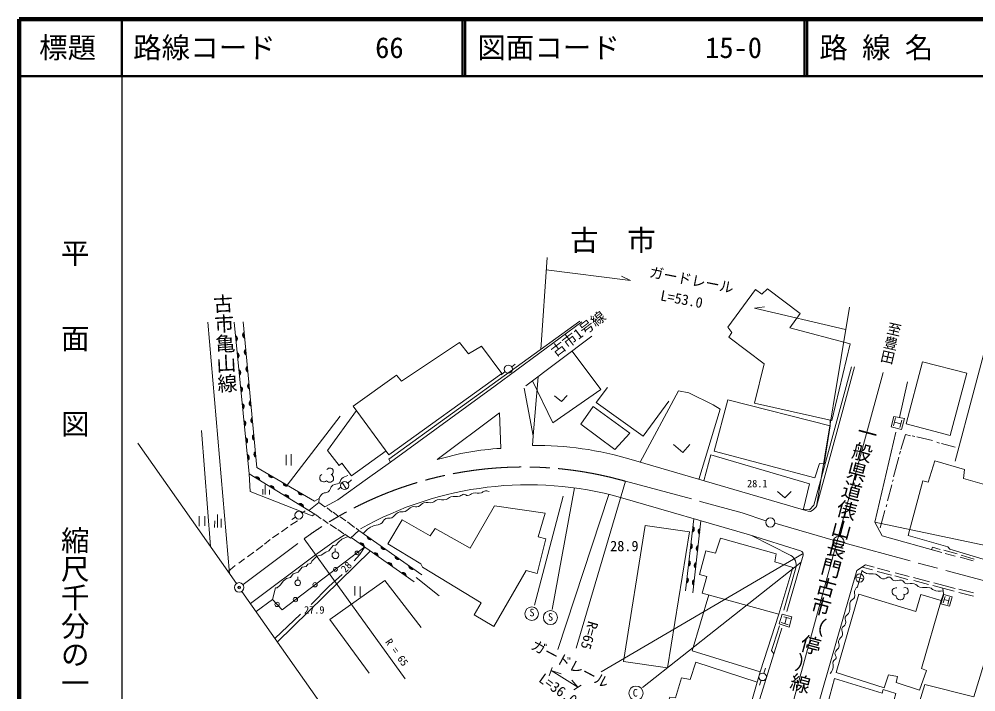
# Model space of a CAD drawing. Units: millimetres, scale not verified. Extents: x 40000 to 680000, y 20000 to 380000.
# Drawn here: x 40000 to 207838, y 261913 to 380000 of the extents above; entities that cross this region are included whole.
import ezdxf
from ezdxf.enums import TextEntityAlignment as Align

# ---------------------------------------------------------------- set-up
doc = ezdxf.new("R2010")
doc.units = ezdxf.units.MM
doc.header["$LTSCALE"] = 1000
doc.header["$PDMODE"] = 32
doc.header["$PDSIZE"] = 500
doc.linetypes.add('CHAIN', pattern=[18.5, 12, -1.5, 3.5, -1.5])
for name, color, linetype, lineweight in [('M-BMK', 2, 'CHAIN', 13), ('M-TTL', 2, 'Continuous', 140), ('M-TTL-BAND', 7, 'Continuous', 13), ('M-TTL-LINE', 7, 'Continuous', 50), ('M-TTL-TXT', 7, 'Continuous', 13), ('M-WORK', 1, 'Continuous', 13)]:
    doc.layers.add(name, color=color, linetype=linetype, lineweight=lineweight)
doc.styles.add('@ＭＳ ゴシック', font='')
doc.styles.add('ＭＳ ゴシック', font='')
doc.styles.get('@ＭＳ ゴシック').set_extended_font_data('@MS Gothic')
doc.styles.get('ＭＳ ゴシック').set_extended_font_data('MS Gothic')

msp = doc.modelspace()

# ---------------------------------------------------------------- linework, layer by layer
at = {"layer": 'M-BMK'}
for p, q in [((172577, 291522), (182827, 288538)), ((79273, 280743), (89989, 288785))]:
    msp.add_line(p, q, dxfattribs=at)
for points in [[(146346, 298888), (159688, 295296), (166830, 293320), (171018, 291911)], [(184702, 288051), (225782, 276959), (240816, 272816), (261566, 267310)]]:
    msp.add_lwpolyline(points, dxfattribs=at)
msp.add_arc((128482, 236298), 65090, 74.07041, 126.25584, dxfattribs=at)
at = {"layer": 'M-TTL'}
for p, q in [((40000, 380000), (40000, 20000)), ((680000, 380000), (40000, 380000))]:
    msp.add_line(p, q, dxfattribs=at)
at = {"layer": 'M-TTL-BAND', "lineweight": 25}
msp.add_line((58000, 370000), (58000, 20000), dxfattribs=at)
at = {"layer": 'M-TTL-LINE'}
for p, q in [((58000, 380000), (58000, 370000)), ((117750, 380000), (117750, 370000)), ((118250, 380000), (118250, 370000)), ((177750, 380000), (177750, 370000)), ((178250, 380000), (178250, 370000)), ((40000, 370000), (680000, 370000))]:
    msp.add_line(p, q, dxfattribs=at)
at = {"layer": 'M-WORK'}
for p, q in [((132621, 338154), (131504, 322036)), ((185642, 329447), (179895, 294430)), ((210880, 327474), (204202, 302430)), ((76894, 282669), (73127, 326824)), ((80369, 300211), (77717, 326808)), ((80369, 300211), (77717, 326808)), ((79284, 326840), (81719, 301285)), ((128894, 315607), (140488, 324344)), ((126431, 318938), (127046, 319434)), ((125236, 318136), (124539, 317572)), ((131067, 317230), (130150, 306860)), ((191582, 317945), (175573, 259313)), ((195868, 316350), (194414, 310081)), ((96311, 310322), (86992, 298193)), ((193750, 309989), (193362, 308614)), ((194692, 308987), (193541, 309250)), ((194857, 309587), (194512, 308331)), ((72021, 307781), (73555, 287416)), ((60800, 305557), (78115, 280931)), ((197158, 306718), (196688, 306859)), ((200203, 306022), (197469, 306676)), ((201452, 305596), (200991, 305719)), ((204223, 304887), (201810, 305506)), ((194609, 304147), (194440, 303639)), ((86853, 303522), (86853, 301688)), ((87748, 303650), (87748, 301667)), ((147354, 302700), (177220, 293963)), ((194325, 303117), (193396, 299681)), ((81719, 301285), (91798, 295375)), ((91882, 293134), (80369, 300211)), ((90850, 293769), (80369, 300211)), ((97666, 298558), (98328, 299129)), ((146346, 298888), (137708, 269562)), ((193336, 299155), (193219, 298849)), ((82761, 297515), (82761, 296555)), ((83166, 298272), (83166, 296555)), ((83934, 297376), (83913, 296555)), ((96448, 297838), (95926, 297415)), ((96671, 298693), (97442, 297499)), ((137420, 297712), (133500, 276349)), ((193092, 298278), (192330, 295464)), ((130389, 277158), (135464, 296284)), ((143468, 296566), (134516, 269345)), ((94944, 293483), (94055, 294208)), ((191894, 293741), (191075, 290734)), ((192191, 294827), (192078, 294418)), ((71601, 292733), (71608, 291005)), ((72567, 292761), (72574, 291033)), ((74825, 293051), (74825, 290755)), ((75449, 292311), (75417, 290745)), ((88471, 292582), (87857, 292177)), ((89623, 293331), (90184, 293679)), ((92990, 292307), (92014, 293047)), ((93263, 292183), (94239, 291453)), ((95896, 292808), (95072, 293462)), ((97332, 291948), (96337, 292666)), ((158356, 292313), (156891, 279641)), ((156891, 279641), (158356, 292313)), ((74306, 291951), (74285, 290766)), ((86049, 289988), (87158, 290813)), ((87620, 291189), (88814, 291935)), ((95680, 290516), (94579, 291277)), ((96960, 289664), (95887, 290396)), ((98838, 290782), (97595, 291770)), ((99619, 290255), (99123, 290662)), ((159618, 291948), (158200, 279307)), ((159618, 291948), (158200, 279307)), ((209533, 287618), (190098, 291683)), ((84429, 288943), (85551, 289725)), ((107708, 264227), (89989, 288785)), ((98119, 288913), (97108, 289608)), ((98119, 288913), (99619, 290255)), ((109324, 281209), (98252, 289031)), ((109324, 281209), (98252, 289031)), ((110629, 282459), (99619, 290255)), ((99619, 290255), (110629, 282459)), ((168472, 289377), (175389, 285852)), ((81581, 286737), (82733, 287630)), ((83043, 287835), (84052, 288645)), ((94509, 282675), (100641, 287343)), ((95461, 287098), (95462, 286489)), ((80057, 285613), (81157, 286450)), ((85315, 270692), (101630, 286644)), ((177538, 286174), (142132, 265457)), ((177544, 285888), (174660, 276036)), ((202241, 286777), (204558, 286121)), ((202480, 286205), (204226, 285740)), ((205062, 285549), (207348, 284893)), ((205267, 285899), (207563, 285233)), ((76651, 283014), (77913, 284094)), ((78540, 284510), (79556, 285258)), ((149381, 262672), (177187, 284666)), ((176270, 283686), (174135, 276248)), ((187873, 283829), (189693, 283326)), ((88902, 282126), (88902, 281545)), ((109678, 282008), (113692, 278793)), ((186791, 282118), (188148, 281677)), ((187916, 283279), (187059, 280337)), ((190528, 283050), (193025, 282422)), ((190584, 283628), (192736, 283050)), ((193632, 282295), (195931, 281660)), ((193702, 282803), (196157, 282161)), ((196926, 281977), (199733, 281208)), ((98909, 280440), (98893, 278840)), ((99821, 280392), (99837, 278617)), ((196954, 281455), (199500, 280785)), ((200266, 280574), (204012, 279572)), ((200481, 281053), (204191, 280073)), ((79080, 279559), (96785, 254379)), ((202455, 278672), (202075, 277561)), ((204830, 279928), (207419, 279307)), ((204866, 279357), (207398, 278722)), ((202269, 278129), (203087, 277895)), ((203238, 278471), (202921, 277265)), ((89382, 275534), (84885, 271304)), ((173707, 274092), (174939, 273660)), ((174144, 275085), (175254, 274765)), ((174632, 274944), (174298, 273885)), ((173782, 273076), (169933, 260679)), ((133514, 266206), (132985, 264724)), ((133313, 265642), (138029, 262732)), ((133313, 265642), (135070, 265095)), ((170624, 265178), (170932, 266047)), ((138029, 262732), (136953, 263952)), ((170147, 263949), (169879, 263077)), ((179652, 251764), (183061, 264285)), ((138572, 263074), (137313, 262280))]:
    msp.add_line(p, q, dxfattribs=at)
for points in [[(132471, 335988), (147263, 334136), (145675, 334856)], [(184993, 325493), (168982, 329284), (170768, 329498)], [(79284, 326840), (81719, 301285), (91798, 295375), (92645, 295861), (92559, 295164), (90850, 293769)], [(92559, 295164), (93656, 294422), (95901, 295644), (101139, 299342), (105130, 302208), (123500, 315604), (138720, 326870)], [(138345, 326995), (104884, 302740), (105130, 302208)], [(130074, 316485), (133615, 309132), (142025, 315001), (137030, 321708)], [(186039, 318992), (181445, 302149), (179440, 294694), (178636, 293848), (177220, 293963)], [(177220, 293963), (178393, 293636), (178848, 293594), (179271, 293890), (179895, 294430), (184331, 310690), (186552, 318989)], [(128608, 315221), (130150, 306860), (130054, 305170)], [(133944, 313858), (135129, 312895), (136166, 313932)], [(143217, 315355), (141217, 312710), (149478, 306811), (153975, 312948)], [(148948, 302234), (155679, 314777), (157456, 314428), (161726, 312317), (162980, 311555), (159257, 299218)], [(180392, 301997), (179583, 299458), (161907, 304162), (164335, 313184), (182261, 308606), (182283, 309622)], [(99177, 311316), (94118, 304307), (96126, 301663), (96638, 302036), (98303, 299844), (104361, 304198)], [(113363, 302686), (124269, 310889), (124525, 304653)], [(182261, 308606), (181234, 301968), (180392, 301997)], [(193775, 307511), (190098, 291683), (191415, 289287), (201867, 286353)], [(196396, 306883), (195489, 307099), (194701, 304429)], [(154792, 305314), (156411, 303949), (157649, 305330)], [(160090, 298974), (161355, 303544), (178638, 298450), (177621, 294069)], [(91882, 293134), (91379, 292799), (80513, 297068), (80369, 300211)], [(173037, 297062), (174349, 295972), (175450, 297093)], [(145505, 296032), (168129, 289484), (177091, 286672)], [(80580, 277426), (92019, 285994), (95283, 288285), (97216, 289534)], [(97733, 289179), (96589, 288704), (96073, 288254), (95537, 287671), (95116, 287629), (94301, 286695), (93775, 286454), (93012, 285909), (92235, 285752), (91354, 284843), (91152, 284462), (90650, 284349), (90380, 283927), (89643, 283792), (88923, 282920), (88084, 282660), (87620, 281982), (86886, 281807), (86374, 281399), (85796, 280651), (85284, 280158), (84957, 280181), (84435, 278142)], [(100641, 287343), (99731, 285953), (98750, 284929)], [(200034, 286868), (200210, 287338), (201585, 286926)], [(179684, 257995), (186963, 283242), (188487, 284226), (190003, 283799)], [(81557, 276037), (84435, 278142), (86123, 276334), (94509, 282675)], [(96668, 282506), (94301, 280380), (91247, 277277)], [(101391, 265194), (94483, 274601), (104144, 281437), (110512, 273198)], [(160967, 278948), (158041, 269130), (170020, 265420)], [(201762, 277958), (202142, 279140), (202042, 280099)], [(173264, 275557), (170020, 265420), (166891, 254694), (153407, 258902), (154152, 260981), (155168, 260838), (156216, 264377), (157692, 264092), (158707, 267107), (169496, 263624)], [(173387, 273501), (172319, 270243), (172012, 269174), (172387, 268583)], [(194420, 248744), (198864, 263204), (207482, 261030), (209244, 266775), (221036, 263585), (217206, 248876)], [(183061, 264285), (191425, 261698), (191583, 262348), (193805, 261602), (193520, 260603), (196361, 259666), (193674, 248854)]]:
    msp.add_lwpolyline(points, dxfattribs=at)
for points in [[(169178, 332528), (164338, 325958), (165052, 325005), (164512, 324148), (170699, 319506), (169029, 312561), (182544, 309564), (185769, 322988), (175185, 325816), (177003, 328326), (171272, 332683), (170272, 331747)], [(98621, 312079), (106217, 317516), (107081, 316444), (117231, 323245), (118814, 321262), (121101, 322605), (124667, 317824), (104864, 303508)], [(195614, 308986), (198449, 319817), (206279, 317828), (203306, 306940)], [(140677, 312027), (138550, 308932), (144509, 304433), (147128, 307338)], [(193419, 310272), (192966, 308460), (194793, 307994), (195329, 309906)], [(195954, 289387), (198540, 298958), (199492, 298747), (200613, 302466), (205819, 300952), (205660, 299365), (210972, 297821), (212040, 301376), (222015, 298641), (220079, 291295), (222375, 290501), (219660, 282041), (203249, 286961), (202896, 287370)], [(107180, 292101), (104685, 287879), (110474, 284383), (110772, 283828), (121047, 277536), (119847, 275409), (123285, 273394), (128934, 283234), (130877, 282683), (132412, 288775), (131069, 289135), (132292, 293309), (123417, 294580), (119124, 287144), (112983, 290598), (112120, 289279)], [(149816, 291108), (146035, 267269), (153727, 266132), (157622, 289980)], [(172807, 286133), (163017, 288911), (162149, 286245), (160488, 286689), (159360, 282493), (160651, 282186), (159817, 279265), (173264, 275557), (175752, 283769), (172557, 284743)], [(201762, 277958), (198167, 278982), (197310, 276030), (187301, 279053), (183354, 265314), (191726, 262632), (192504, 264933), (194091, 264600), (193885, 263553), (197979, 262219), (199154, 265648), (198313, 266044)], [(202244, 278990), (203693, 278609), (203217, 276958), (201715, 277371)], [(173882, 275547), (173325, 273861), (175060, 273282), (175533, 275060)]]:
    msp.add_lwpolyline(points, close=True, dxfattribs=at)
for centre, radius in [((125824, 318551), 720), ((97101, 298124), 713), ((89063, 292932), 688), ((171782, 291654), 806), ((183743, 288210), 973), ((95493, 285893), 596), ((99276, 286304), 325), ((95502, 283431), 327), ((187471, 281903), 714), ((78598, 280245), 839), ((88876, 281053), 493), ((91923, 280720), 381), ((85261, 277257), 380), ((88466, 278106), 388), ((129920, 275626), 1189), ((133205, 274959), 1229), ((170435, 264545), 661), ((148214, 261688), 1250)]:
    msp.add_circle(centre, radius, dxfattribs=at)
for centre, radius, start, end in [((77736, 323931), 567, 303.76631, 67.62134), ((77736, 323931), 453, 311.7257, 59.66194), ((77736, 323931), 340, 327.35107, 44.03657), ((79771, 324540), 567, 123.51465, 247.36968), ((79771, 324540), 453, 131.47404, 239.41029), ((79771, 324540), 340, 147.09942, 223.78491), ((78033, 320946), 567, 303.76631, 67.62134), ((78033, 320946), 453, 311.7257, 59.66194), ((78033, 320946), 340, 327.35107, 44.03657), ((80055, 321554), 567, 123.51465, 247.36968), ((80055, 321554), 453, 131.47404, 239.41029), ((80055, 321554), 340, 147.09942, 223.78491), ((80340, 318567), 567, 123.51465, 247.36968), ((80340, 318567), 453, 131.47404, 239.41029), ((78331, 317961), 567, 303.76631, 67.62134), ((78331, 317961), 453, 311.7257, 59.66194), ((78331, 317961), 340, 327.35107, 44.03657), ((80340, 318567), 340, 147.09942, 223.78491), ((80625, 315581), 567, 123.51465, 247.36968), ((80625, 315581), 453, 131.47404, 239.41029), ((80625, 315581), 340, 147.09942, 223.78491), ((78629, 314975), 567, 303.76631, 67.62134), ((78629, 314975), 453, 311.7257, 59.66194), ((78629, 314975), 340, 327.35107, 44.03657), ((78926, 311990), 567, 303.76631, 67.62134), ((78926, 311990), 453, 311.7257, 59.66194), ((78926, 311990), 340, 327.35107, 44.03657), ((80909, 312594), 567, 123.51465, 247.36968), ((80909, 312594), 453, 131.47404, 239.41029), ((80909, 312594), 340, 147.09942, 223.78491), ((79224, 309005), 567, 303.76631, 67.62134), ((79224, 309005), 453, 311.7257, 59.66194), ((79224, 309005), 340, 327.35107, 44.03657), ((81194, 309608), 567, 123.51465, 247.36968), ((81194, 309608), 453, 131.47404, 239.41029), ((81194, 309608), 340, 147.09942, 223.78491), ((79522, 306020), 567, 303.76631, 67.62134), ((79522, 306020), 453, 311.7257, 59.66194), ((79522, 306020), 340, 327.35107, 44.03657), ((81478, 306621), 567, 123.51465, 247.36968), ((81478, 306621), 453, 131.47404, 239.41029), ((81478, 306621), 340, 147.09942, 223.78491), ((81763, 303635), 567, 123.51465, 247.36968), ((81763, 303635), 453, 131.47404, 239.41029), ((81763, 303635), 340, 147.09942, 223.78491), ((127365, 255882), 48853, 93.33266, 106.6552), ((130684, 247760), 57413, 73.1209, 90.62855), ((79819, 303035), 567, 303.76631, 67.62134), ((79819, 303035), 453, 311.7257, 59.66194), ((79819, 303035), 340, 327.35107, 44.03657), ((94512, 300604), 602, 292.21764, 147.3484), ((81636, 299119), 567, 356.4983, 120.35332), ((81636, 299119), 453, 4.45769, 112.39393), ((81636, 299119), 340, 20.08306, 96.76856), ((84305, 300077), 567, 177.68811, 301.54314), ((84305, 300077), 453, 185.6475, 293.58375), ((84305, 300077), 340, 201.27288, 277.95837), ((93430, 299471), 693, 118.22906, 314.25488), ((94469, 299401), 700, 217.55147, 67.27492), ((84192, 297548), 567, 356.4983, 120.35332), ((84192, 297548), 453, 4.45769, 112.39393), ((84192, 297548), 340, 20.08306, 96.76856), ((86893, 298560), 567, 177.68811, 301.54314), ((86893, 298560), 453, 185.6475, 293.58375), ((86893, 298560), 340, 201.27288, 277.95837), ((129310, 238388), 59876, 74.30803, 119.45822), ((86748, 295977), 567, 356.4983, 120.35332), ((86748, 295977), 453, 4.45769, 112.39393), ((86748, 295977), 340, 20.08306, 96.76856), ((89481, 297042), 567, 177.68811, 301.54314), ((89481, 297042), 453, 185.6475, 293.58375), ((89481, 297042), 340, 201.27288, 277.95837), ((89304, 294406), 567, 356.4983, 120.35332), ((89304, 294406), 453, 4.45769, 112.39393), ((89304, 294406), 340, 20.08306, 96.76856), ((157875, 290478), 567, 291.47815, 55.33318), ((157875, 290478), 453, 299.43755, 47.37379), ((157875, 290478), 340, 315.06292, 31.74842), ((159676, 290070), 567, 111.67131, 235.52634), ((159676, 290070), 453, 119.6307, 227.56695), ((101606, 289175), 567, 172.77167, 296.62669), ((101606, 289175), 453, 180.73106, 288.6673), ((101606, 289175), 340, 196.35643, 273.04193), ((159676, 290070), 340, 135.25608, 211.94157), ((99959, 287499), 567, 352.82871, 116.68373), ((99959, 287499), 453, 0.7881, 108.72434), ((99959, 287499), 340, 16.41347, 93.09897), ((104054, 287441), 567, 172.77167, 296.62669), ((104054, 287441), 453, 180.73106, 288.6673), ((104054, 287441), 340, 196.35643, 273.04193), ((157531, 287498), 567, 291.47815, 55.33318), ((157531, 287498), 453, 299.43755, 47.37379), ((157531, 287498), 340, 315.06292, 31.74842), ((159341, 287088), 567, 111.67131, 235.52634), ((159341, 287088), 453, 119.6307, 227.56695), ((159341, 287088), 340, 135.25608, 211.94157), ((102409, 285768), 567, 352.82871, 116.68373), ((102409, 285768), 453, 0.7881, 108.72434), ((102409, 285768), 340, 16.41347, 93.09897), ((106503, 285708), 567, 172.77167, 296.62669), ((106503, 285708), 453, 180.73106, 288.6673), ((106503, 285708), 340, 196.35643, 273.04193), ((174283, 284140), 2039, 347.12601, 57.12666), ((176861, 286016), 696, 349.40117, 70.63227), ((104859, 284037), 567, 352.82871, 116.68373), ((104859, 284037), 453, 0.7881, 108.72434), ((104859, 284037), 340, 16.41347, 93.09897), ((108951, 283974), 567, 172.77167, 296.62669), ((108951, 283974), 453, 180.73106, 288.6673), ((108951, 283974), 340, 196.35643, 273.04193), ((157186, 284517), 567, 291.47815, 55.33318), ((157186, 284517), 453, 299.43755, 47.37379), ((157186, 284517), 340, 315.06292, 31.74842), ((159007, 284107), 567, 111.67131, 235.52634), ((159007, 284107), 453, 119.6307, 227.56695), ((159007, 284107), 340, 135.25608, 211.94157), ((107309, 282305), 567, 352.82871, 116.68373), ((107309, 282305), 453, 0.7881, 108.72434), ((107309, 282305), 340, 16.41347, 93.09897), ((156842, 281537), 567, 291.47815, 55.33318), ((156842, 281537), 453, 299.43755, 47.37379), ((156842, 281537), 340, 315.06292, 31.74842), ((158672, 281126), 567, 111.67131, 235.52634), ((158672, 281126), 453, 119.6307, 227.56695), ((158672, 281126), 340, 135.25608, 211.94157), ((193827, 279486), 693, 76.64603, 272.67184), ((194558, 278744), 700, 175.96844, 25.69188), ((195388, 279615), 602, 250.6346, 105.76537)]:
    msp.add_arc(centre, radius, start, end, dxfattribs=at)
for points, knots in [([(92645, 295861), (92828, 296256), (92927, 296494), (93275, 296725), (93587, 296932), (93897, 296771), (94192, 297000), (94640, 297349), (94575, 297845), (95024, 298192), (95389, 298473), (95784, 298280), (96139, 298573), (96410, 298797), (96354, 299095), (96597, 299349), (96921, 299686), (97200, 299734), (97677, 299864)], [0, 0, 0, 0, 1, 1, 1, 2, 2, 2, 3, 3, 3, 4, 4, 4, 5, 5, 5, 6, 6, 6, 6]), ([(100382, 289714), (100972, 290333), (101212, 290627), (101904, 290959), (102446, 291220), (102850, 291112), (103379, 291397), (103838, 291644), (103873, 292088), (104337, 292326), (104707, 292516), (105016, 292304), (105388, 292488), (105884, 292734), (105973, 293156), (106467, 293405), (106901, 293624), (107244, 293416), (107695, 293596), (108223, 293806), (108393, 294177), (108929, 294365), (109355, 294514), (109656, 294321), (110079, 294477), (110490, 294629), (110592, 294961), (111003, 295112), (111551, 295314), (111947, 294955), (112498, 295148), (112848, 295270), (112968, 295501), (113317, 295627), (113910, 295842), (114336, 295461), (114932, 295670), (115278, 295791), (115408, 295996), (115750, 296128), (116316, 296346), (116711, 296107), (117295, 296269), (117594, 296352), (117711, 296588), (118022, 296594), (118291, 296599), (118401, 296356), (118670, 296361), (119081, 296368), (119232, 296688), (119630, 296791), (120191, 296937), (120564, 296679), (121111, 296869), (121327, 296943), (121401, 297092), (121619, 297158), (121931, 297253), (122121, 297175), (122451, 297080)], [0, 0, 0, 0, 1, 1, 1, 2, 2, 2, 3, 3, 3, 4, 4, 4, 5, 5, 5, 6, 6, 6, 7, 7, 7, 8, 8, 8, 9, 9, 9, 10, 10, 10, 11, 11, 11, 12, 12, 12, 13, 13, 13, 14, 14, 14, 15, 15, 15, 16, 16, 16, 17, 17, 17, 18, 18, 18, 19, 19, 19, 20, 20, 20, 20]), ([(202089, 279641), (201379, 279606), (201022, 279522), (200433, 279797), (200163, 279923), (200075, 280132), (199784, 280199), (199109, 280353), (198687, 280129), (198014, 280290), (197577, 280395), (197478, 280801), (197040, 280904), (196469, 281039), (196102, 280798), (195538, 280960), (195194, 281060), (195154, 281433), (194804, 281511), (194282, 281627), (193955, 281331), (193436, 281461), (193087, 281549), (193077, 281978), (192724, 282047), (192223, 282143), (191948, 281616), (191454, 281743), (190903, 281886), (190811, 282419), (190269, 282590), (189660, 282781), (189229, 282459), (188639, 282703), (188353, 282821), (188219, 282885), (187948, 283091)], [0, 0, 0, 0, 1, 1, 1, 2, 2, 2, 3, 3, 3, 4, 4, 4, 5, 5, 5, 6, 6, 6, 7, 7, 7, 8, 8, 8, 9, 9, 9, 10, 10, 10, 11, 11, 11, 12, 12, 12, 12]), ([(182297, 265165), (182583, 265588), (182734, 265783), (182816, 266244), (182883, 266622), (182664, 266866), (182795, 267228), (182902, 267526), (183230, 267546), (183313, 267852), (183404, 268188), (183068, 268375), (183112, 268720), (183183, 269276), (183797, 269381), (183874, 269937), (183922, 270283), (183714, 270480), (183768, 270825), (183848, 271335), (184368, 271440), (184466, 271947), (184549, 272372), (184218, 272632), (184339, 273047), (184451, 273428), (184855, 273462), (184974, 273841), (185111, 274275), (184822, 274563), (184932, 275005), (185040, 275437), (185473, 275494), (185620, 275915), (185858, 276598), (185564, 277079), (185821, 277756), (185966, 278138), (186426, 278117), (186551, 278507), (186725, 279049), (186369, 279493), (186699, 279957), (186818, 280123), (186885, 280214), (187059, 280337)], [0, 0, 0, 0, 1, 1, 1, 2, 2, 2, 3, 3, 3, 4, 4, 4, 5, 5, 5, 6, 6, 6, 7, 7, 7, 8, 8, 8, 9, 9, 9, 10, 10, 10, 11, 11, 11, 12, 12, 12, 13, 13, 13, 14, 14, 14, 15, 15, 15, 15])]:
    msp.add_open_spline(points, degree=3, knots=knots, dxfattribs=at)
msp.add_point((78598, 280245), dxfattribs=at)

# ---------------------------------------------------------------- texts
at = {"layer": 'M-TTL-BAND', "style": '@ＭＳ ゴシック'}
for s, p in [('平\u3000\u3000面\u3000\u3000図', (49777, 306475)), ('平\u3000\u3000面\u3000\u3000図', (49777, 306475)), ('縮尺千分の一', (49777, 261030)), ('縮尺千分の一', (49777, 261030))]:
    msp.add_text(s, height=3666, rotation=270, dxfattribs=at).set_placement(p, align=Align.MIDDLE_RIGHT)
at = {"layer": 'M-TTL-TXT', "style": 'ＭＳ ゴシック'}
msp.add_text('標題', height=3666, dxfattribs=at).set_placement((48500, 375000), align=Align.MIDDLE_CENTER)
msp.add_text('標題', height=3666, dxfattribs=at).set_placement((48500, 375000), align=Align.MIDDLE_CENTER)
for s, p in [('路線コード       66', (60000, 375000)), ('路線コード       66', (60000, 375000)), ('図面コード      15-0', (120380, 375000)), ('図面コード      15-0', (120380, 375000)), ('路 線 名      主要地方道長門油谷線', (180380, 375000)), ('路 線 名      主要地方道長門油谷線', (180380, 375000))]:
    msp.add_text(s, height=3666, dxfattribs=at).set_placement(p, align=Align.MIDDLE_LEFT)
at = {"layer": 'M-WORK', "style": 'ＭＳ ゴシック'}
for s, height, p in [('古\u3000市', 3666, (136657, 338247)), ('28.1', 1320, (167701, 297428)), ('28.9', 1833, (143674, 286057)), ('27.9', 1320, (89981, 275254)), ('S', 1320, (129522, 274779)), ('S', 1320, (132776, 274001)), ('C', 1320, (147644, 260695))]:
    msp.add_text(s, height=height, dxfattribs=at).set_placement(p, align=Align.BOTTOM_LEFT)
at = {"layer": 'M-WORK'}
for s, height, rotation, style, p in [('ガードレール', 1833, 348.978, 'ＭＳ ゴシック', (150321, 334228)), ('L=53.0', 1833, 349.426, 'ＭＳ ゴシック', (152285, 330097)), ('古市亀山線', 2566, 273.005, '@ＭＳ ゴシック', (73595, 331705)), ('古市1号線', 1833, 37.214, 'ＭＳ ゴシック', (134473, 320214)), ('至豊田', 1833, 257.005, '@ＭＳ ゴシック', (192334, 327115)), ('一般県道俵山長門古市（停）線', 2566, 255.037, '@ＭＳ ゴシック', (187251, 309594)), ('28', 1320, 47.705, 'ＭＳ ゴシック', (97574, 282465)), ('R=65', 1833, 253.588, 'ＭＳ ゴシック', (139336, 274631)), ('R = 65', 1320, 305.811, 'ＭＳ ゴシック', (103830, 270419)), ('ガードレール', 1833, 332.021, 'ＭＳ ゴシック', (129378, 269049)), ('L=36.0', 1833, 324.293, 'ＭＳ ゴシック', (130664, 263371))]:
    msp.add_text(s, height=height, rotation=rotation, dxfattribs=dict(at, style=style)).set_placement(p, align=Align.BOTTOM_LEFT)

doc.saveas('drawing.dxf')
